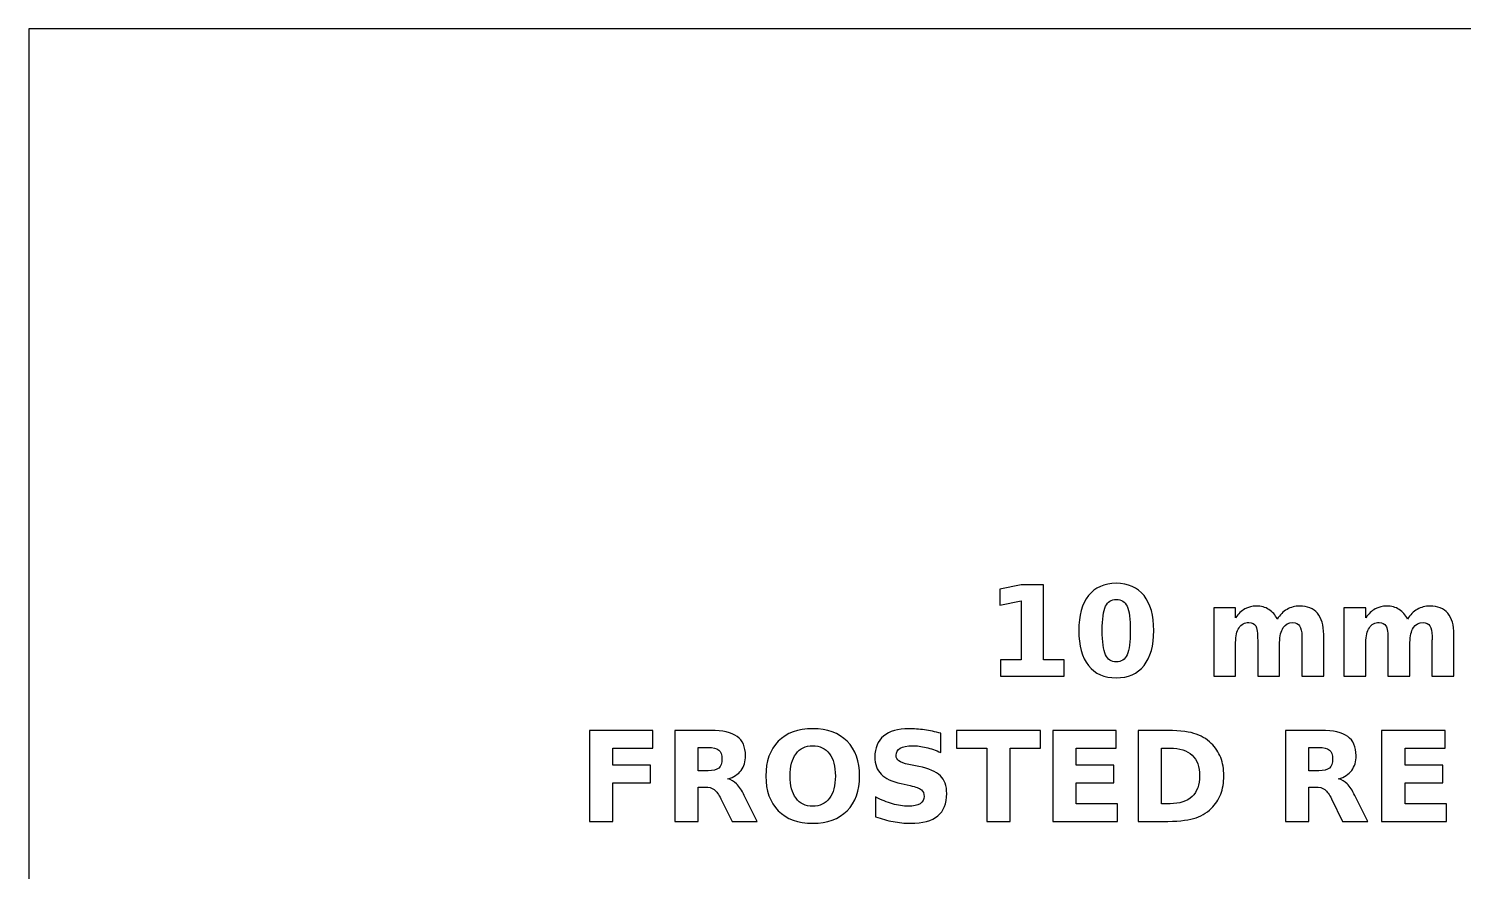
# Model space of a CAD drawing. Header units: centimetres. Extents: x -11.85 to -9.15, y -16.2 to -13.5.
# Drawn here: x -11.85 to -10.231, y -14.452 to -13.5 of the extents above; entities that cross this region are included whole.
import ezdxf

# ---------------------------------------------------------------- set-up
doc = ezdxf.new("R2010")
doc.units = ezdxf.units.CM
doc.header["$MEASUREMENT"] = 0
doc.layers.add('Layer 1', color=7, linetype='Continuous')

msp = doc.modelspace()

# ---------------------------------------------------------------- linework, layer by layer
at = {"layer": 'Layer 1', "color": 7}
msp.add_lwpolyline([(-11.85, -16.2), (-9.15, -16.2), (-9.15, -13.5), (-11.85, -13.5), (-11.85, -16.2)], close=True, dxfattribs=at)
at = {"layer": 'Layer 1', "color": 250}
for points, knots in [([(-10.75327, -14.2127), (-10.75327, -14.2127), (-10.72984, -14.2127), (-10.72984, -14.2127), (-10.72984, -14.2127), (-10.72984, -14.2127), (-10.72984, -14.14621), (-10.72984, -14.14621), (-10.72984, -14.14621), (-10.72984, -14.14621), (-10.75388, -14.15118), (-10.75388, -14.15118), (-10.75388, -14.15118), (-10.75388, -14.15118), (-10.75388, -14.13311), (-10.75388, -14.13311), (-10.75388, -14.13311), (-10.75388, -14.13311), (-10.72998, -14.12815), (-10.72998, -14.12815), (-10.72998, -14.12815), (-10.72998, -14.12815), (-10.70477, -14.12815), (-10.70477, -14.12815), (-10.70477, -14.12815), (-10.70477, -14.12815), (-10.70477, -14.2127), (-10.70477, -14.2127), (-10.70477, -14.2127), (-10.70477, -14.2127), (-10.68135, -14.2127), (-10.68135, -14.2127), (-10.68135, -14.2127), (-10.68135, -14.2127), (-10.68135, -14.23102), (-10.68135, -14.23102), (-10.68135, -14.23102), (-10.68135, -14.23102), (-10.75327, -14.23102), (-10.75327, -14.23102), (-10.75327, -14.23102), (-10.75327, -14.23102), (-10.75327, -14.2127), (-10.75327, -14.2127)], [0, 0, 0, 0, 0.0909091, 0.0909091, 0.0909091, 0.0909091, 0.1818182, 0.1818182, 0.1818182, 0.1818182, 0.2727273, 0.2727273, 0.2727273, 0.2727273, 0.3636364, 0.3636364, 0.3636364, 0.3636364, 0.4545455, 0.4545455, 0.4545455, 0.4545455, 0.5454545, 0.5454545, 0.5454545, 0.5454545, 0.6363636, 0.6363636, 0.6363636, 0.6363636, 0.7272727, 0.7272727, 0.7272727, 0.7272727, 0.8181818, 0.8181818, 0.8181818, 0.8181818, 0.9090909, 0.9090909, 0.9090909, 0.9090909, 1, 1, 1, 1]), ([(-10.58017, -14.17968), (-10.58017, -14.19673), (-10.58384, -14.20988), (-10.5912, -14.21914), (-10.5912, -14.21914), (-10.59854, -14.22839), (-10.60898, -14.23302), (-10.62248, -14.23302), (-10.62248, -14.23302), (-10.63603, -14.23302), (-10.64649, -14.22839), (-10.65383, -14.21914), (-10.65383, -14.21914), (-10.66119, -14.20988), (-10.66486, -14.19673), (-10.66486, -14.17968), (-10.66486, -14.17968), (-10.66486, -14.16261), (-10.66119, -14.14943), (-10.65383, -14.14017), (-10.65383, -14.14017), (-10.64649, -14.13093), (-10.63603, -14.12629), (-10.62248, -14.12629), (-10.62248, -14.12629), (-10.60898, -14.12629), (-10.59854, -14.13093), (-10.5912, -14.14017), (-10.5912, -14.14017), (-10.58384, -14.14943), (-10.58017, -14.16261), (-10.58017, -14.17968)], [0, 0, 0, 0, 0.125, 0.125, 0.125, 0.125, 0.25, 0.25, 0.25, 0.25, 0.375, 0.375, 0.375, 0.375, 0.5, 0.5, 0.5, 0.5, 0.625, 0.625, 0.625, 0.625, 0.75, 0.75, 0.75, 0.75, 0.875, 0.875, 0.875, 0.875, 1, 1, 1, 1]), ([(-10.6067, -14.17949), (-10.6067, -14.16663), (-10.6079, -14.15757), (-10.61032, -14.1523), (-10.61032, -14.1523), (-10.61272, -14.14706), (-10.61679, -14.14443), (-10.62248, -14.14443), (-10.62248, -14.14443), (-10.62817, -14.14443), (-10.63224, -14.14706), (-10.63469, -14.1523), (-10.63469, -14.1523), (-10.63711, -14.15757), (-10.63833, -14.16663), (-10.63833, -14.17949), (-10.63833, -14.17949), (-10.63833, -14.19247), (-10.63711, -14.20165), (-10.63469, -14.20696), (-10.63469, -14.20696), (-10.63224, -14.2123), (-10.62817, -14.21496), (-10.62248, -14.21496), (-10.62248, -14.21496), (-10.61684, -14.21496), (-10.61279, -14.2123), (-10.61034, -14.20696), (-10.61034, -14.20696), (-10.60792, -14.20165), (-10.6067, -14.19247), (-10.6067, -14.17949)], [0, 0, 0, 0, 0.125, 0.125, 0.125, 0.125, 0.25, 0.25, 0.25, 0.25, 0.375, 0.375, 0.375, 0.375, 0.5, 0.5, 0.5, 0.5, 0.625, 0.625, 0.625, 0.625, 0.75, 0.75, 0.75, 0.75, 0.875, 0.875, 0.875, 0.875, 1, 1, 1, 1]), ([(-10.44092, -14.16667), (-10.43779, -14.1619), (-10.4341, -14.15825), (-10.42979, -14.15576), (-10.42979, -14.15576), (-10.42549, -14.15324), (-10.42079, -14.152), (-10.41564, -14.152), (-10.41564, -14.152), (-10.40677, -14.152), (-10.40002, -14.15473), (-10.39539, -14.16021), (-10.39539, -14.16021), (-10.39075, -14.16566), (-10.38842, -14.17361), (-10.38842, -14.18403), (-10.38842, -14.18403), (-10.38842, -14.18403), (-10.38842, -14.23102), (-10.38842, -14.23102), (-10.38842, -14.23102), (-10.38842, -14.23102), (-10.41324, -14.23102), (-10.41324, -14.23102), (-10.41324, -14.23102), (-10.41324, -14.23102), (-10.41324, -14.19078), (-10.41324, -14.19078), (-10.41324, -14.19078), (-10.41319, -14.19019), (-10.41317, -14.18958), (-10.41314, -14.18892), (-10.41314, -14.18892), (-10.41312, -14.18829), (-10.4131, -14.18737), (-10.4131, -14.18617), (-10.4131, -14.18617), (-10.4131, -14.18071), (-10.41389, -14.17674), (-10.41552, -14.17429), (-10.41552, -14.17429), (-10.41712, -14.17182), (-10.4197, -14.1706), (-10.42328, -14.1706), (-10.42328, -14.1706), (-10.42798, -14.1706), (-10.43158, -14.17253), (-10.43414, -14.17639), (-10.43414, -14.17639), (-10.43668, -14.18024), (-10.438, -14.18582), (-10.4381, -14.19313), (-10.4381, -14.19313), (-10.4381, -14.19313), (-10.4381, -14.23102), (-10.4381, -14.23102), (-10.4381, -14.23102), (-10.4381, -14.23102), (-10.46291, -14.23102), (-10.46291, -14.23102), (-10.46291, -14.23102), (-10.46291, -14.23102), (-10.46291, -14.19078), (-10.46291, -14.19078), (-10.46291, -14.19078), (-10.46291, -14.18224), (-10.46364, -14.17674), (-10.46512, -14.17429), (-10.46512, -14.17429), (-10.46658, -14.17182), (-10.46919, -14.1706), (-10.47295, -14.1706), (-10.47295, -14.1706), (-10.4777, -14.1706), (-10.48135, -14.17255), (-10.48391, -14.17643), (-10.48391, -14.17643), (-10.48647, -14.18031), (-10.48777, -14.18584), (-10.48777, -14.19306), (-10.48777, -14.19306), (-10.48777, -14.19306), (-10.48777, -14.23102), (-10.48777, -14.23102), (-10.48777, -14.23102), (-10.48777, -14.23102), (-10.51258, -14.23102), (-10.51258, -14.23102), (-10.51258, -14.23102), (-10.51258, -14.23102), (-10.51258, -14.15386), (-10.51258, -14.15386), (-10.51258, -14.15386), (-10.51258, -14.15386), (-10.48777, -14.15386), (-10.48777, -14.15386), (-10.48777, -14.15386), (-10.48777, -14.15386), (-10.48777, -14.16517), (-10.48777, -14.16517), (-10.48777, -14.16517), (-10.48473, -14.16079), (-10.48125, -14.15753), (-10.47732, -14.15531), (-10.47732, -14.15531), (-10.4734, -14.1531), (-10.46907, -14.152), (-10.46434, -14.152), (-10.46434, -14.152), (-10.45903, -14.152), (-10.4543, -14.15329), (-10.45023, -14.15586), (-10.45023, -14.15586), (-10.44614, -14.15844), (-10.44303, -14.16204), (-10.44092, -14.16667)], [0, 0, 0, 0, 0.0344828, 0.0344828, 0.0344828, 0.0344828, 0.0689655, 0.0689655, 0.0689655, 0.0689655, 0.1034483, 0.1034483, 0.1034483, 0.1034483, 0.137931, 0.137931, 0.137931, 0.137931, 0.1724138, 0.1724138, 0.1724138, 0.1724138, 0.2068966, 0.2068966, 0.2068966, 0.2068966, 0.2413793, 0.2413793, 0.2413793, 0.2413793, 0.2758621, 0.2758621, 0.2758621, 0.2758621, 0.3103448, 0.3103448, 0.3103448, 0.3103448, 0.3448276, 0.3448276, 0.3448276, 0.3448276, 0.3793103, 0.3793103, 0.3793103, 0.3793103, 0.4137931, 0.4137931, 0.4137931, 0.4137931, 0.4482759, 0.4482759, 0.4482759, 0.4482759, 0.4827586, 0.4827586, 0.4827586, 0.4827586, 0.5172414, 0.5172414, 0.5172414, 0.5172414, 0.5517241, 0.5517241, 0.5517241, 0.5517241, 0.5862069, 0.5862069, 0.5862069, 0.5862069, 0.6206897, 0.6206897, 0.6206897, 0.6206897, 0.6551724, 0.6551724, 0.6551724, 0.6551724, 0.6896552, 0.6896552, 0.6896552, 0.6896552, 0.7241379, 0.7241379, 0.7241379, 0.7241379, 0.7586207, 0.7586207, 0.7586207, 0.7586207, 0.7931034, 0.7931034, 0.7931034, 0.7931034, 0.8275862, 0.8275862, 0.8275862, 0.8275862, 0.862069, 0.862069, 0.862069, 0.862069, 0.8965517, 0.8965517, 0.8965517, 0.8965517, 0.9310345, 0.9310345, 0.9310345, 0.9310345, 0.9655172, 0.9655172, 0.9655172, 0.9655172, 1, 1, 1, 1]), ([(-10.29388, -14.16667), (-10.29075, -14.1619), (-10.28706, -14.15825), (-10.28275, -14.15576), (-10.28275, -14.15576), (-10.27845, -14.15324), (-10.27375, -14.152), (-10.2686, -14.152), (-10.2686, -14.152), (-10.25973, -14.152), (-10.25298, -14.15473), (-10.24835, -14.16021), (-10.24835, -14.16021), (-10.24371, -14.16566), (-10.24138, -14.17361), (-10.24138, -14.18403), (-10.24138, -14.18403), (-10.24138, -14.18403), (-10.24138, -14.23102), (-10.24138, -14.23102), (-10.24138, -14.23102), (-10.24138, -14.23102), (-10.2662, -14.23102), (-10.2662, -14.23102), (-10.2662, -14.23102), (-10.2662, -14.23102), (-10.2662, -14.19078), (-10.2662, -14.19078), (-10.2662, -14.19078), (-10.26615, -14.19019), (-10.26613, -14.18958), (-10.2661, -14.18892), (-10.2661, -14.18892), (-10.26608, -14.18829), (-10.26606, -14.18737), (-10.26606, -14.18617), (-10.26606, -14.18617), (-10.26606, -14.18071), (-10.26685, -14.17674), (-10.26848, -14.17429), (-10.26848, -14.17429), (-10.27008, -14.17182), (-10.27266, -14.1706), (-10.27624, -14.1706), (-10.27624, -14.1706), (-10.28094, -14.1706), (-10.28454, -14.17253), (-10.2871, -14.17639), (-10.2871, -14.17639), (-10.28964, -14.18024), (-10.29096, -14.18582), (-10.29106, -14.19313), (-10.29106, -14.19313), (-10.29106, -14.19313), (-10.29106, -14.23102), (-10.29106, -14.23102), (-10.29106, -14.23102), (-10.29106, -14.23102), (-10.31587, -14.23102), (-10.31587, -14.23102), (-10.31587, -14.23102), (-10.31587, -14.23102), (-10.31587, -14.19078), (-10.31587, -14.19078), (-10.31587, -14.19078), (-10.31587, -14.18224), (-10.3166, -14.17674), (-10.31808, -14.17429), (-10.31808, -14.17429), (-10.31954, -14.17182), (-10.32215, -14.1706), (-10.32591, -14.1706), (-10.32591, -14.1706), (-10.33066, -14.1706), (-10.33431, -14.17255), (-10.33687, -14.17643), (-10.33687, -14.17643), (-10.33943, -14.18031), (-10.34073, -14.18584), (-10.34073, -14.19306), (-10.34073, -14.19306), (-10.34073, -14.19306), (-10.34073, -14.23102), (-10.34073, -14.23102), (-10.34073, -14.23102), (-10.34073, -14.23102), (-10.36554, -14.23102), (-10.36554, -14.23102), (-10.36554, -14.23102), (-10.36554, -14.23102), (-10.36554, -14.15386), (-10.36554, -14.15386), (-10.36554, -14.15386), (-10.36554, -14.15386), (-10.34073, -14.15386), (-10.34073, -14.15386), (-10.34073, -14.15386), (-10.34073, -14.15386), (-10.34073, -14.16517), (-10.34073, -14.16517), (-10.34073, -14.16517), (-10.33769, -14.16079), (-10.33421, -14.15753), (-10.33028, -14.15531), (-10.33028, -14.15531), (-10.32636, -14.1531), (-10.32203, -14.152), (-10.3173, -14.152), (-10.3173, -14.152), (-10.31199, -14.152), (-10.30726, -14.15329), (-10.30319, -14.15586), (-10.30319, -14.15586), (-10.2991, -14.15844), (-10.29599, -14.16204), (-10.29388, -14.16667)], [0, 0, 0, 0, 0.0344828, 0.0344828, 0.0344828, 0.0344828, 0.0689655, 0.0689655, 0.0689655, 0.0689655, 0.1034483, 0.1034483, 0.1034483, 0.1034483, 0.137931, 0.137931, 0.137931, 0.137931, 0.1724138, 0.1724138, 0.1724138, 0.1724138, 0.2068966, 0.2068966, 0.2068966, 0.2068966, 0.2413793, 0.2413793, 0.2413793, 0.2413793, 0.2758621, 0.2758621, 0.2758621, 0.2758621, 0.3103448, 0.3103448, 0.3103448, 0.3103448, 0.3448276, 0.3448276, 0.3448276, 0.3448276, 0.3793103, 0.3793103, 0.3793103, 0.3793103, 0.4137931, 0.4137931, 0.4137931, 0.4137931, 0.4482759, 0.4482759, 0.4482759, 0.4482759, 0.4827586, 0.4827586, 0.4827586, 0.4827586, 0.5172414, 0.5172414, 0.5172414, 0.5172414, 0.5517241, 0.5517241, 0.5517241, 0.5517241, 0.5862069, 0.5862069, 0.5862069, 0.5862069, 0.6206897, 0.6206897, 0.6206897, 0.6206897, 0.6551724, 0.6551724, 0.6551724, 0.6551724, 0.6896552, 0.6896552, 0.6896552, 0.6896552, 0.7241379, 0.7241379, 0.7241379, 0.7241379, 0.7586207, 0.7586207, 0.7586207, 0.7586207, 0.7931034, 0.7931034, 0.7931034, 0.7931034, 0.8275862, 0.8275862, 0.8275862, 0.8275862, 0.862069, 0.862069, 0.862069, 0.862069, 0.8965517, 0.8965517, 0.8965517, 0.8965517, 0.9310345, 0.9310345, 0.9310345, 0.9310345, 0.9655172, 0.9655172, 0.9655172, 0.9655172, 1, 1, 1, 1]), ([(-11.21718, -14.2924), (-11.21718, -14.2924), (-11.14559, -14.2924), (-11.14559, -14.2924), (-11.14559, -14.2924), (-11.14559, -14.2924), (-11.14559, -14.31246), (-11.14559, -14.31246), (-11.14559, -14.31246), (-11.14559, -14.31246), (-11.19065, -14.31246), (-11.19065, -14.31246), (-11.19065, -14.31246), (-11.19065, -14.31246), (-11.19065, -14.33161), (-11.19065, -14.33161), (-11.19065, -14.33161), (-11.19065, -14.33161), (-11.14827, -14.33161), (-11.14827, -14.33161), (-11.14827, -14.33161), (-11.14827, -14.33161), (-11.14827, -14.35167), (-11.14827, -14.35167), (-11.14827, -14.35167), (-11.14827, -14.35167), (-11.19065, -14.35167), (-11.19065, -14.35167), (-11.19065, -14.35167), (-11.19065, -14.35167), (-11.19065, -14.39527), (-11.19065, -14.39527), (-11.19065, -14.39527), (-11.19065, -14.39527), (-11.21718, -14.39527), (-11.21718, -14.39527), (-11.21718, -14.39527), (-11.21718, -14.39527), (-11.21718, -14.2924), (-11.21718, -14.2924)], [0, 0, 0, 0, 0.1, 0.1, 0.1, 0.1, 0.2, 0.2, 0.2, 0.2, 0.3, 0.3, 0.3, 0.3, 0.4, 0.4, 0.4, 0.4, 0.5, 0.5, 0.5, 0.5, 0.6, 0.6, 0.6, 0.6, 0.7, 0.7, 0.7, 0.7, 0.8, 0.8, 0.8, 0.8, 0.9, 0.9, 0.9, 0.9, 1, 1, 1, 1]), ([(-11.09425, -14.35635), (-11.09425, -14.35635), (-11.09425, -14.39527), (-11.09425, -14.39527), (-11.09425, -14.39527), (-11.09425, -14.39527), (-11.12078, -14.39527), (-11.12078, -14.39527), (-11.12078, -14.39527), (-11.12078, -14.39527), (-11.12078, -14.2924), (-11.12078, -14.2924), (-11.12078, -14.2924), (-11.12078, -14.2924), (-11.08026, -14.2924), (-11.08026, -14.2924), (-11.08026, -14.2924), (-11.06671, -14.2924), (-11.05676, -14.29468), (-11.05046, -14.29922), (-11.05046, -14.29922), (-11.04414, -14.30376), (-11.04098, -14.31096), (-11.04098, -14.32079), (-11.04098, -14.32079), (-11.04098, -14.32758), (-11.04263, -14.33318), (-11.0459, -14.33753), (-11.0459, -14.33753), (-11.04919, -14.34191), (-11.05415, -14.34513), (-11.06076, -14.34718), (-11.06076, -14.34718), (-11.05714, -14.34802), (-11.05387, -14.34988), (-11.051, -14.3528), (-11.051, -14.3528), (-11.04813, -14.35571), (-11.04524, -14.36013), (-11.0423, -14.36606), (-11.0423, -14.36606), (-11.0423, -14.36606), (-11.02788, -14.39527), (-11.02788, -14.39527), (-11.02788, -14.39527), (-11.02788, -14.39527), (-11.05615, -14.39527), (-11.05615, -14.39527), (-11.05615, -14.39527), (-11.05615, -14.39527), (-11.06869, -14.36971), (-11.06869, -14.36971), (-11.06869, -14.36971), (-11.0712, -14.36458), (-11.07377, -14.36105), (-11.07638, -14.35917), (-11.07638, -14.35917), (-11.07897, -14.35729), (-11.08242, -14.35635), (-11.08675, -14.35635), (-11.08675, -14.35635), (-11.08675, -14.35635), (-11.09425, -14.35635), (-11.09425, -14.35635)], [0, 0, 0, 0, 0.0625, 0.0625, 0.0625, 0.0625, 0.125, 0.125, 0.125, 0.125, 0.1875, 0.1875, 0.1875, 0.1875, 0.25, 0.25, 0.25, 0.25, 0.3125, 0.3125, 0.3125, 0.3125, 0.375, 0.375, 0.375, 0.375, 0.4375, 0.4375, 0.4375, 0.4375, 0.5, 0.5, 0.5, 0.5, 0.5625, 0.5625, 0.5625, 0.5625, 0.625, 0.625, 0.625, 0.625, 0.6875, 0.6875, 0.6875, 0.6875, 0.75, 0.75, 0.75, 0.75, 0.8125, 0.8125, 0.8125, 0.8125, 0.875, 0.875, 0.875, 0.875, 0.9375, 0.9375, 0.9375, 0.9375, 1, 1, 1, 1]), ([(-10.96514, -14.29054), (-10.94861, -14.29054), (-10.93565, -14.29527), (-10.92629, -14.30475), (-10.92629, -14.30475), (-10.91691, -14.3142), (-10.91223, -14.32725), (-10.91223, -14.34393), (-10.91223, -14.34393), (-10.91223, -14.36056), (-10.91691, -14.37361), (-10.92629, -14.38306), (-10.92629, -14.38306), (-10.93565, -14.39254), (-10.94861, -14.39727), (-10.96514, -14.39727), (-10.96514, -14.39727), (-10.98163, -14.39727), (-10.99456, -14.39254), (-11.00397, -14.38306), (-11.00397, -14.38306), (-11.01335, -14.37361), (-11.01806, -14.36056), (-11.01806, -14.34393), (-11.01806, -14.34393), (-11.01806, -14.32725), (-11.01335, -14.3142), (-11.00397, -14.30475), (-11.00397, -14.30475), (-10.99456, -14.29527), (-10.98163, -14.29054), (-10.96514, -14.29054)], [0, 0, 0, 0, 0.125, 0.125, 0.125, 0.125, 0.25, 0.25, 0.25, 0.25, 0.375, 0.375, 0.375, 0.375, 0.5, 0.5, 0.5, 0.5, 0.625, 0.625, 0.625, 0.625, 0.75, 0.75, 0.75, 0.75, 0.875, 0.875, 0.875, 0.875, 1, 1, 1, 1]), ([(-10.82057, -14.29565), (-10.82057, -14.29565), (-10.82057, -14.3174), (-10.82057, -14.3174), (-10.82057, -14.3174), (-10.82622, -14.31488), (-10.83174, -14.31298), (-10.8371, -14.31169), (-10.8371, -14.31169), (-10.84249, -14.31039), (-10.84757, -14.30976), (-10.85234, -14.30976), (-10.85234, -14.30976), (-10.85867, -14.30976), (-10.86337, -14.31063), (-10.86641, -14.31237), (-10.86641, -14.31237), (-10.86944, -14.31413), (-10.87095, -14.31684), (-10.87095, -14.32051), (-10.87095, -14.32051), (-10.87095, -14.32326), (-10.86994, -14.32542), (-10.86789, -14.32695), (-10.86789, -14.32695), (-10.86584, -14.32848), (-10.86213, -14.32982), (-10.85674, -14.33092), (-10.85674, -14.33092), (-10.85674, -14.33092), (-10.84545, -14.33318), (-10.84545, -14.33318), (-10.84545, -14.33318), (-10.834, -14.33549), (-10.82589, -14.33897), (-10.82107, -14.34367), (-10.82107, -14.34367), (-10.81624, -14.34835), (-10.81382, -14.35501), (-10.81382, -14.36364), (-10.81382, -14.36364), (-10.81382, -14.375), (-10.81718, -14.38344), (-10.82391, -14.38897), (-10.82391, -14.38897), (-10.83064, -14.39449), (-10.84091, -14.39727), (-10.85474, -14.39727), (-10.85474, -14.39727), (-10.86128, -14.39727), (-10.86782, -14.39666), (-10.87438, -14.39541), (-10.87438, -14.39541), (-10.88094, -14.39416), (-10.88753, -14.39233), (-10.89409, -14.38991), (-10.89409, -14.38991), (-10.89409, -14.38991), (-10.89409, -14.36752), (-10.89409, -14.36752), (-10.89409, -14.36752), (-10.88753, -14.371), (-10.88118, -14.37363), (-10.87504, -14.3754), (-10.87504, -14.3754), (-10.8689, -14.37716), (-10.863, -14.37805), (-10.85731, -14.37805), (-10.85731, -14.37805), (-10.85152, -14.37805), (-10.84708, -14.37709), (-10.844, -14.37516), (-10.844, -14.37516), (-10.84091, -14.37323), (-10.83939, -14.37048), (-10.83939, -14.36688), (-10.83939, -14.36688), (-10.83939, -14.36368), (-10.84042, -14.36119), (-10.84251, -14.35945), (-10.84251, -14.35945), (-10.84461, -14.35771), (-10.84877, -14.35614), (-10.85503, -14.35477), (-10.85503, -14.35477), (-10.85503, -14.35477), (-10.8653, -14.35249), (-10.8653, -14.35249), (-10.8653, -14.35249), (-10.87558, -14.35028), (-10.88311, -14.34678), (-10.88786, -14.34195), (-10.88786, -14.34195), (-10.89261, -14.33713), (-10.89498, -14.33062), (-10.89498, -14.32246), (-10.89498, -14.32246), (-10.89498, -14.3122), (-10.89167, -14.30432), (-10.88506, -14.29882), (-10.88506, -14.29882), (-10.87845, -14.29329), (-10.86895, -14.29054), (-10.85653, -14.29054), (-10.85653, -14.29054), (-10.85089, -14.29054), (-10.84508, -14.29097), (-10.8391, -14.29181), (-10.8391, -14.29181), (-10.83313, -14.29266), (-10.82695, -14.29393), (-10.82057, -14.29565)], [0, 0, 0, 0, 0.0357143, 0.0357143, 0.0357143, 0.0357143, 0.0714286, 0.0714286, 0.0714286, 0.0714286, 0.1071429, 0.1071429, 0.1071429, 0.1071429, 0.1428571, 0.1428571, 0.1428571, 0.1428571, 0.1785714, 0.1785714, 0.1785714, 0.1785714, 0.2142857, 0.2142857, 0.2142857, 0.2142857, 0.25, 0.25, 0.25, 0.25, 0.2857143, 0.2857143, 0.2857143, 0.2857143, 0.3214286, 0.3214286, 0.3214286, 0.3214286, 0.3571429, 0.3571429, 0.3571429, 0.3571429, 0.3928571, 0.3928571, 0.3928571, 0.3928571, 0.4285714, 0.4285714, 0.4285714, 0.4285714, 0.4642857, 0.4642857, 0.4642857, 0.4642857, 0.5, 0.5, 0.5, 0.5, 0.5357143, 0.5357143, 0.5357143, 0.5357143, 0.5714286, 0.5714286, 0.5714286, 0.5714286, 0.6071429, 0.6071429, 0.6071429, 0.6071429, 0.6428571, 0.6428571, 0.6428571, 0.6428571, 0.6785714, 0.6785714, 0.6785714, 0.6785714, 0.7142857, 0.7142857, 0.7142857, 0.7142857, 0.75, 0.75, 0.75, 0.75, 0.7857143, 0.7857143, 0.7857143, 0.7857143, 0.8214286, 0.8214286, 0.8214286, 0.8214286, 0.8571429, 0.8571429, 0.8571429, 0.8571429, 0.8928571, 0.8928571, 0.8928571, 0.8928571, 0.9285714, 0.9285714, 0.9285714, 0.9285714, 0.9642857, 0.9642857, 0.9642857, 0.9642857, 1, 1, 1, 1]), ([(-10.80282, -14.2924), (-10.80282, -14.2924), (-10.70802, -14.2924), (-10.70802, -14.2924), (-10.70802, -14.2924), (-10.70802, -14.2924), (-10.70802, -14.31246), (-10.70802, -14.31246), (-10.70802, -14.31246), (-10.70802, -14.31246), (-10.74212, -14.31246), (-10.74212, -14.31246), (-10.74212, -14.31246), (-10.74212, -14.31246), (-10.74212, -14.39527), (-10.74212, -14.39527), (-10.74212, -14.39527), (-10.74212, -14.39527), (-10.76865, -14.39527), (-10.76865, -14.39527), (-10.76865, -14.39527), (-10.76865, -14.39527), (-10.76865, -14.31246), (-10.76865, -14.31246), (-10.76865, -14.31246), (-10.76865, -14.31246), (-10.80282, -14.31246), (-10.80282, -14.31246), (-10.80282, -14.31246), (-10.80282, -14.31246), (-10.80282, -14.2924), (-10.80282, -14.2924)], [0, 0, 0, 0, 0.125, 0.125, 0.125, 0.125, 0.25, 0.25, 0.25, 0.25, 0.375, 0.375, 0.375, 0.375, 0.5, 0.5, 0.5, 0.5, 0.625, 0.625, 0.625, 0.625, 0.75, 0.75, 0.75, 0.75, 0.875, 0.875, 0.875, 0.875, 1, 1, 1, 1]), ([(-10.69428, -14.2924), (-10.69428, -14.2924), (-10.62269, -14.2924), (-10.62269, -14.2924), (-10.62269, -14.2924), (-10.62269, -14.2924), (-10.62269, -14.31246), (-10.62269, -14.31246), (-10.62269, -14.31246), (-10.62269, -14.31246), (-10.66775, -14.31246), (-10.66775, -14.31246), (-10.66775, -14.31246), (-10.66775, -14.31246), (-10.66775, -14.33161), (-10.66775, -14.33161), (-10.66775, -14.33161), (-10.66775, -14.33161), (-10.6254, -14.33161), (-10.6254, -14.33161), (-10.6254, -14.33161), (-10.6254, -14.33161), (-10.6254, -14.35167), (-10.6254, -14.35167), (-10.6254, -14.35167), (-10.6254, -14.35167), (-10.66775, -14.35167), (-10.66775, -14.35167), (-10.66775, -14.35167), (-10.66775, -14.35167), (-10.66775, -14.37521), (-10.66775, -14.37521), (-10.66775, -14.37521), (-10.66775, -14.37521), (-10.62119, -14.37521), (-10.62119, -14.37521), (-10.62119, -14.37521), (-10.62119, -14.37521), (-10.62119, -14.39527), (-10.62119, -14.39527), (-10.62119, -14.39527), (-10.62119, -14.39527), (-10.69428, -14.39527), (-10.69428, -14.39527), (-10.69428, -14.39527), (-10.69428, -14.39527), (-10.69428, -14.2924), (-10.69428, -14.2924)], [0, 0, 0, 0, 0.0833333, 0.0833333, 0.0833333, 0.0833333, 0.1666667, 0.1666667, 0.1666667, 0.1666667, 0.25, 0.25, 0.25, 0.25, 0.3333333, 0.3333333, 0.3333333, 0.3333333, 0.4166667, 0.4166667, 0.4166667, 0.4166667, 0.5, 0.5, 0.5, 0.5, 0.5833333, 0.5833333, 0.5833333, 0.5833333, 0.6666667, 0.6666667, 0.6666667, 0.6666667, 0.75, 0.75, 0.75, 0.75, 0.8333333, 0.8333333, 0.8333333, 0.8333333, 0.9166667, 0.9166667, 0.9166667, 0.9166667, 1, 1, 1, 1]), ([(-10.59788, -14.2924), (-10.59788, -14.2924), (-10.56989, -14.2924), (-10.56989, -14.2924), (-10.56989, -14.2924), (-10.55428, -14.2924), (-10.54266, -14.29351), (-10.53502, -14.29574), (-10.53502, -14.29574), (-10.52737, -14.29797), (-10.52081, -14.30174), (-10.51533, -14.30708), (-10.51533, -14.30708), (-10.51051, -14.31171), (-10.50694, -14.31707), (-10.50458, -14.32314), (-10.50458, -14.32314), (-10.50226, -14.32918), (-10.50108, -14.33605), (-10.50108, -14.34374), (-10.50108, -14.34374), (-10.50108, -14.3515), (-10.50226, -14.35842), (-10.50458, -14.36451), (-10.50458, -14.36451), (-10.50694, -14.3706), (-10.51051, -14.37596), (-10.51533, -14.38059), (-10.51533, -14.38059), (-10.52086, -14.38593), (-10.52747, -14.3897), (-10.53518, -14.39193), (-10.53518, -14.39193), (-10.5429, -14.39416), (-10.55447, -14.39527), (-10.56989, -14.39527), (-10.56989, -14.39527), (-10.56989, -14.39527), (-10.59788, -14.39527), (-10.59788, -14.39527), (-10.59788, -14.39527), (-10.59788, -14.39527), (-10.59788, -14.2924), (-10.59788, -14.2924)], [0, 0, 0, 0, 0.0909091, 0.0909091, 0.0909091, 0.0909091, 0.1818182, 0.1818182, 0.1818182, 0.1818182, 0.2727273, 0.2727273, 0.2727273, 0.2727273, 0.3636364, 0.3636364, 0.3636364, 0.3636364, 0.4545455, 0.4545455, 0.4545455, 0.4545455, 0.5454545, 0.5454545, 0.5454545, 0.5454545, 0.6363636, 0.6363636, 0.6363636, 0.6363636, 0.7272727, 0.7272727, 0.7272727, 0.7272727, 0.8181818, 0.8181818, 0.8181818, 0.8181818, 0.9090909, 0.9090909, 0.9090909, 0.9090909, 1, 1, 1, 1]), ([(-10.4051, -14.35635), (-10.4051, -14.35635), (-10.4051, -14.39527), (-10.4051, -14.39527), (-10.4051, -14.39527), (-10.4051, -14.39527), (-10.43163, -14.39527), (-10.43163, -14.39527), (-10.43163, -14.39527), (-10.43163, -14.39527), (-10.43163, -14.2924), (-10.43163, -14.2924), (-10.43163, -14.2924), (-10.43163, -14.2924), (-10.39111, -14.2924), (-10.39111, -14.2924), (-10.39111, -14.2924), (-10.37756, -14.2924), (-10.36761, -14.29468), (-10.36131, -14.29922), (-10.36131, -14.29922), (-10.35499, -14.30376), (-10.35183, -14.31096), (-10.35183, -14.32079), (-10.35183, -14.32079), (-10.35183, -14.32758), (-10.35348, -14.33318), (-10.35675, -14.33753), (-10.35675, -14.33753), (-10.36004, -14.34191), (-10.365, -14.34513), (-10.37161, -14.34718), (-10.37161, -14.34718), (-10.36799, -14.34802), (-10.36472, -14.34988), (-10.36185, -14.3528), (-10.36185, -14.3528), (-10.35898, -14.35571), (-10.35609, -14.36013), (-10.35315, -14.36606), (-10.35315, -14.36606), (-10.35315, -14.36606), (-10.33873, -14.39527), (-10.33873, -14.39527), (-10.33873, -14.39527), (-10.33873, -14.39527), (-10.367, -14.39527), (-10.367, -14.39527), (-10.367, -14.39527), (-10.367, -14.39527), (-10.37954, -14.36971), (-10.37954, -14.36971), (-10.37954, -14.36971), (-10.38205, -14.36458), (-10.38462, -14.36105), (-10.38723, -14.35917), (-10.38723, -14.35917), (-10.38982, -14.35729), (-10.39327, -14.35635), (-10.3976, -14.35635), (-10.3976, -14.35635), (-10.3976, -14.35635), (-10.4051, -14.35635), (-10.4051, -14.35635)], [0, 0, 0, 0, 0.0625, 0.0625, 0.0625, 0.0625, 0.125, 0.125, 0.125, 0.125, 0.1875, 0.1875, 0.1875, 0.1875, 0.25, 0.25, 0.25, 0.25, 0.3125, 0.3125, 0.3125, 0.3125, 0.375, 0.375, 0.375, 0.375, 0.4375, 0.4375, 0.4375, 0.4375, 0.5, 0.5, 0.5, 0.5, 0.5625, 0.5625, 0.5625, 0.5625, 0.625, 0.625, 0.625, 0.625, 0.6875, 0.6875, 0.6875, 0.6875, 0.75, 0.75, 0.75, 0.75, 0.8125, 0.8125, 0.8125, 0.8125, 0.875, 0.875, 0.875, 0.875, 0.9375, 0.9375, 0.9375, 0.9375, 1, 1, 1, 1]), ([(-10.32298, -14.2924), (-10.32298, -14.2924), (-10.25139, -14.2924), (-10.25139, -14.2924), (-10.25139, -14.2924), (-10.25139, -14.2924), (-10.25139, -14.31246), (-10.25139, -14.31246), (-10.25139, -14.31246), (-10.25139, -14.31246), (-10.29645, -14.31246), (-10.29645, -14.31246), (-10.29645, -14.31246), (-10.29645, -14.31246), (-10.29645, -14.33161), (-10.29645, -14.33161), (-10.29645, -14.33161), (-10.29645, -14.33161), (-10.2541, -14.33161), (-10.2541, -14.33161), (-10.2541, -14.33161), (-10.2541, -14.33161), (-10.2541, -14.35167), (-10.2541, -14.35167), (-10.2541, -14.35167), (-10.2541, -14.35167), (-10.29645, -14.35167), (-10.29645, -14.35167), (-10.29645, -14.35167), (-10.29645, -14.35167), (-10.29645, -14.37521), (-10.29645, -14.37521), (-10.29645, -14.37521), (-10.29645, -14.37521), (-10.24989, -14.37521), (-10.24989, -14.37521), (-10.24989, -14.37521), (-10.24989, -14.37521), (-10.24989, -14.39527), (-10.24989, -14.39527), (-10.24989, -14.39527), (-10.24989, -14.39527), (-10.32298, -14.39527), (-10.32298, -14.39527), (-10.32298, -14.39527), (-10.32298, -14.39527), (-10.32298, -14.2924), (-10.32298, -14.2924)], [0, 0, 0, 0, 0.0833333, 0.0833333, 0.0833333, 0.0833333, 0.1666667, 0.1666667, 0.1666667, 0.1666667, 0.25, 0.25, 0.25, 0.25, 0.3333333, 0.3333333, 0.3333333, 0.3333333, 0.4166667, 0.4166667, 0.4166667, 0.4166667, 0.5, 0.5, 0.5, 0.5, 0.5833333, 0.5833333, 0.5833333, 0.5833333, 0.6666667, 0.6666667, 0.6666667, 0.6666667, 0.75, 0.75, 0.75, 0.75, 0.8333333, 0.8333333, 0.8333333, 0.8333333, 0.9166667, 0.9166667, 0.9166667, 0.9166667, 1, 1, 1, 1]), ([(-11.08308, -14.33803), (-11.07753, -14.33803), (-11.07353, -14.33699), (-11.07113, -14.33492), (-11.07113, -14.33492), (-11.06871, -14.33285), (-11.06751, -14.32944), (-11.06751, -14.32471), (-11.06751, -14.32471), (-11.06751, -14.32003), (-11.06871, -14.31667), (-11.07113, -14.31465), (-11.07113, -14.31465), (-11.07353, -14.31263), (-11.07753, -14.31162), (-11.08308, -14.31162), (-11.08308, -14.31162), (-11.08308, -14.31162), (-11.09425, -14.31162), (-11.09425, -14.31162), (-11.09425, -14.31162), (-11.09425, -14.31162), (-11.09425, -14.33803), (-11.09425, -14.33803), (-11.09425, -14.33803), (-11.09425, -14.33803), (-11.08308, -14.33803), (-11.08308, -14.33803)], [0, 0, 0, 0, 0.1428571, 0.1428571, 0.1428571, 0.1428571, 0.2857143, 0.2857143, 0.2857143, 0.2857143, 0.4285714, 0.4285714, 0.4285714, 0.4285714, 0.5714286, 0.5714286, 0.5714286, 0.5714286, 0.7142857, 0.7142857, 0.7142857, 0.7142857, 0.8571429, 0.8571429, 0.8571429, 0.8571429, 1, 1, 1, 1]), ([(-10.96514, -14.30976), (-10.97323, -14.30976), (-10.97949, -14.31274), (-10.98396, -14.31872), (-10.98396, -14.31872), (-10.9884, -14.32469), (-10.99064, -14.33309), (-10.99064, -14.34393), (-10.99064, -14.34393), (-10.99064, -14.35475), (-10.9884, -14.36312), (-10.98396, -14.36909), (-10.98396, -14.36909), (-10.97949, -14.37507), (-10.97323, -14.37805), (-10.96514, -14.37805), (-10.96514, -14.37805), (-10.957, -14.37805), (-10.95073, -14.37507), (-10.94626, -14.36909), (-10.94626, -14.36909), (-10.94181, -14.36312), (-10.93958, -14.35475), (-10.93958, -14.34393), (-10.93958, -14.34393), (-10.93958, -14.33309), (-10.94181, -14.32469), (-10.94626, -14.31872), (-10.94626, -14.31872), (-10.95073, -14.31274), (-10.957, -14.30976), (-10.96514, -14.30976)], [0, 0, 0, 0, 0.125, 0.125, 0.125, 0.125, 0.25, 0.25, 0.25, 0.25, 0.375, 0.375, 0.375, 0.375, 0.5, 0.5, 0.5, 0.5, 0.625, 0.625, 0.625, 0.625, 0.75, 0.75, 0.75, 0.75, 0.875, 0.875, 0.875, 0.875, 1, 1, 1, 1]), ([(-10.57135, -14.31246), (-10.57135, -14.31246), (-10.57135, -14.37521), (-10.57135, -14.37521), (-10.57135, -14.37521), (-10.57135, -14.37521), (-10.56185, -14.37521), (-10.56185, -14.37521), (-10.56185, -14.37521), (-10.55101, -14.37521), (-10.54273, -14.37253), (-10.53702, -14.36714), (-10.53702, -14.36714), (-10.5313, -14.36178), (-10.52843, -14.35397), (-10.52843, -14.34374), (-10.52843, -14.34374), (-10.52843, -14.33353), (-10.53128, -14.32577), (-10.53697, -14.32046), (-10.53697, -14.32046), (-10.54266, -14.31512), (-10.55096, -14.31246), (-10.56185, -14.31246), (-10.56185, -14.31246), (-10.56185, -14.31246), (-10.57135, -14.31246), (-10.57135, -14.31246)], [0, 0, 0, 0, 0.1428571, 0.1428571, 0.1428571, 0.1428571, 0.2857143, 0.2857143, 0.2857143, 0.2857143, 0.4285714, 0.4285714, 0.4285714, 0.4285714, 0.5714286, 0.5714286, 0.5714286, 0.5714286, 0.7142857, 0.7142857, 0.7142857, 0.7142857, 0.8571429, 0.8571429, 0.8571429, 0.8571429, 1, 1, 1, 1]), ([(-10.39393, -14.33803), (-10.38838, -14.33803), (-10.38438, -14.33699), (-10.38198, -14.33492), (-10.38198, -14.33492), (-10.37956, -14.33285), (-10.37836, -14.32944), (-10.37836, -14.32471), (-10.37836, -14.32471), (-10.37836, -14.32003), (-10.37956, -14.31667), (-10.38198, -14.31465), (-10.38198, -14.31465), (-10.38438, -14.31263), (-10.38838, -14.31162), (-10.39393, -14.31162), (-10.39393, -14.31162), (-10.39393, -14.31162), (-10.4051, -14.31162), (-10.4051, -14.31162), (-10.4051, -14.31162), (-10.4051, -14.31162), (-10.4051, -14.33803), (-10.4051, -14.33803), (-10.4051, -14.33803), (-10.4051, -14.33803), (-10.39393, -14.33803), (-10.39393, -14.33803)], [0, 0, 0, 0, 0.1428571, 0.1428571, 0.1428571, 0.1428571, 0.2857143, 0.2857143, 0.2857143, 0.2857143, 0.4285714, 0.4285714, 0.4285714, 0.4285714, 0.5714286, 0.5714286, 0.5714286, 0.5714286, 0.7142857, 0.7142857, 0.7142857, 0.7142857, 0.8571429, 0.8571429, 0.8571429, 0.8571429, 1, 1, 1, 1])]:
    msp.add_open_spline(points, degree=3, knots=knots, dxfattribs=at)

doc.saveas('drawing.dxf')
